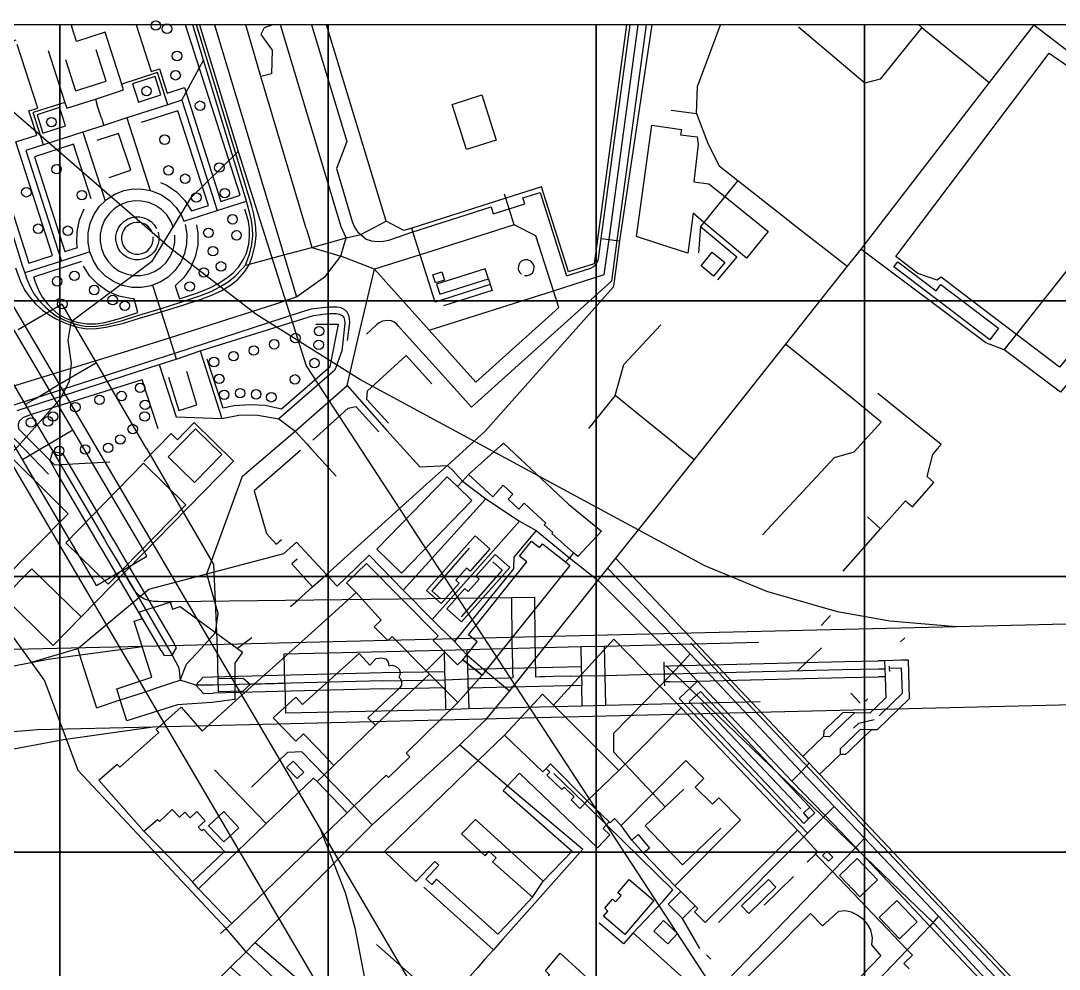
# Model space of a CAD drawing. Header units: metres. Extents: x -847 to 846, y -696 to 697.
# Drawn here: x -266.1 to 61.4, y 397.9 to 697.1 of the extents above; entities that cross this region are included whole.
import ezdxf

# ---------------------------------------------------------------- set-up
doc = ezdxf.new("R2010")
doc.units = ezdxf.units.M
for name, color, linetype in [('GREEN_ATLAS_BUILDING_OSM_HEIGHT', 8, 'Continuous'), ('GREEN_ATLAS_BUILDING_OSM_LEVELS', 9, 'Continuous'), ('GREEN_ATLAS_TERRAIN_COP90', 3, 'Continuous'), ('OSM_BARRIER', 1, 'Continuous'), ('OSM_BUILDING', 8, 'Continuous'), ('OSM_GREEN_EXISTING', 94, 'Continuous'), ('OSM_HYDROGRAPHY', 5, 'Continuous'), ('OSM_PATH', 32, 'Continuous'), ('OSM_RAILWAY', 6, 'Continuous'), ('OSM_ROAD_LOCAL', 9, 'Continuous'), ('OSM_TECHNICAL', 4, 'Continuous'), ('SITE_BORDER', 3, 'Continuous')]:
    doc.layers.add(name, color=color, linetype=linetype)

msp = doc.modelspace()

# ---------------------------------------------------------------- linework, layer by layer
at = {"layer": 'GREEN_ATLAS_BUILDING_OSM_HEIGHT', "elevation": 30.952}
msp.add_lwpolyline([(-11.865, 435.159), (-10.036, 433.3), (-11.396, 431.964), (-13.225, 433.823)], close=True, dxfattribs=at)
at = {"layer": 'GREEN_ATLAS_BUILDING_OSM_LEVELS'}
for points, elevation in [([(65.655, 681.754), (68.837, 675.609), (72.032, 672.459), (77.238, 667.338), (82.388, 667.561), (90.156, 651.475), (98.946, 633.285), (61.445, 587.823), (47.932, 598.108), (37.081, 606.357), (24.151, 616.198), (22.948, 615.274), (16.833, 617.411), (9.854, 622.777), (34.437, 655.371), (58.193, 686.886)], 36.701), ([(-57.736, 662.785), (-57.999, 661.06), (-52.799, 660.47), (-52.48, 658.11), (-53.814, 646.243), (-49.078, 645.653), (-44.085, 641.634), (-30.422, 630.647), (-37.219, 622.176), (-50.651, 633.486), (-54.04, 636.347), (-55.681, 623.779), (-64.514, 626.617), (-71.919, 629), (-67.058, 664.121)], 27.851), ([(-44.085, 620.862), (-47.575, 616.565), (-51.54, 619.794), (-48.044, 624.079)], 28.521), ([(-136.089, 616.966), (-133.251, 617.868), (-132.424, 615.274), (-135.262, 614.372)], 21.907), ([(-90.4, 528.111), (-91.722, 529.246), (-98.626, 535.38), (-98.344, 535.681), (-100.975, 538.096), (-100.474, 538.642), (-107.303, 544.898), (-108.963, 543.083), (-112.383, 546.222), (-110.93, 547.814), (-113.931, 550.564), (-117.232, 546.957), (-124.844, 553.937), (-113.806, 563.844), (-93.389, 544.564), (-82.933, 536.115)], 21.554), ([(-131.604, 553.258), (-128.409, 550.163), (-123.848, 545.744), (-146.019, 522.845), (-153.775, 530.371)], 20.928), ([(-126.673, 495.561), (-125.445, 497.108), (-122.156, 501.216), (-124.907, 503.42), (-106.52, 526.408), (-108.762, 528.211), (-104.978, 532.942), (-102.473, 530.938), (-101.52, 532.129), (-94.253, 526.43), (-92.931, 525.261), (-119.475, 492.066), (-120.578, 490.685)], 21.268), ([(-163.316, 519.817), (-157.108, 525.873), (-134.435, 503.097), (-135.989, 501.561), (-132.362, 497.921), (-138.244, 492.066), (-149.007, 502.875), (-150.323, 501.572), (-154.677, 505.958), (-152.415, 507.995), (-160.284, 516.745)], 22.615), ([(-234.772, 482.893), (-235.837, 486.377), (-224.742, 489.995), (-230.299, 507.695), (-227.924, 508.452), (-228.62, 510.645), (-218.953, 513.706), (-218.258, 511.524), (-215.833, 512.292), (-204.644, 504.121), (-197.753, 499.101), (-196.2, 497.965), (-198.586, 494.47), (-198.561, 483.015), (-205.86, 482.047), (-216.61, 481.345), (-232.66, 476.258)], 19.033), ([(-120.578, 490.685), (-128.277, 482.047), (-137.167, 490.975), (-138.244, 492.066), (-132.362, 497.921), (-128.409, 493.947), (-126.673, 495.561)], 22.75), ([(-170.426, 459.249), (-167.325, 462.232), (-154.182, 474.867), (-137.167, 490.975), (-128.277, 482.047), (-144.503, 466.106), (-143.344, 464.904), (-150.129, 458.38), (-150.855, 459.137), (-160.96, 449.419), (-163.191, 447.271), (-172.65, 457.111)], 24.544), ([(-98.983, 462.711), (-100.443, 461.263), (-101.458, 460.206), (-113.555, 471.761), (-101.577, 484.663), (-98.106, 481.212), (-77.451, 460.64), (-87.412, 451.055)], 25.379), ([(-75.484, 462.599), (-57.824, 480.344), (-21.144, 441.838), (-50.212, 412.65), (-53.626, 416.023), (-52.58, 417.07), (-53.438, 417.927), (-57.968, 422.446), (-59.791, 424.25), (-39.061, 445.066), (-45.983, 451.957), (-47.944, 449.987), (-53.376, 455.397), (-50.657, 458.124), (-56.351, 463.79), (-66.795, 453.304), (-76.75, 443.308), (-78.886, 445.434), (-80.252, 444.065), (-80.49, 444.432), (-87.412, 451.055), (-77.451, 460.64)], 29.51), ([(-113.555, 471.761), (-101.458, 460.206), (-100.443, 461.263), (-99.259, 460.128), (-100.18, 459.16), (-95.406, 454.595), (-94.717, 455.319), (-91.591, 452.324), (-92.549, 451.311), (-89.736, 448.618), (-88.245, 450.176), (-87.412, 451.055), (-80.49, 444.432), (-81.41, 443.463), (-82.463, 442.361), (-80.32, 440.313), (-84.23, 436.228), (-108.825, 459.738), (-112.584, 455.809), (-113.962, 454.339), (-92.205, 435.181), (-101.332, 425.652), (-122.727, 445.189), (-127.131, 440.58), (-119.607, 433.69), (-118.492, 435.17), (-116.199, 433.088), (-117.37, 431.808), (-104.703, 420.61), (-113.029, 411.682), (-115.654, 409.032), (-134.999, 426.354), (-136.503, 424.617), (-138.345, 426.287), (-134.254, 430.795), (-135.475, 431.864), (-141.489, 425.586), (-151.413, 435.081), (-139.911, 446.224), (-136.265, 449.753), (-121.862, 463.712)], 29.608), ([(-188.707, 443.842), (-173.74, 458.236), (-172.65, 457.111), (-163.191, 447.271), (-172.895, 437.942), (-175.044, 435.871), (-199.482, 412.361), (-210.032, 423.326)], 25.271), ([(-197.321, 442.551), (-202.082, 438.098), (-206.837, 443.174), (-202.082, 447.627)], 24.224), ([(-82.331, 414.665), (-80.941, 416.29), (-81.937, 417.136), (-79.487, 420.008), (-78.485, 419.151), (-76.781, 421.155), (-77.821, 422.046), (-74.225, 426.265), (-66.463, 419.63), (-75.609, 408.921)], 30.794), ([(-30.259, 402.119), (-17.021, 415.478), (-13.275, 411.582), (-8.138, 416.19), (-6.058, 416.413), (-4.154, 415.979), (-2.324, 415.077), (-0.626, 413.93), (0.846, 412.183), (1.873, 410.301), (2.462, 407.875), (2.186, 405.67), (5.131, 402.153), (-19.577, 376.638), (-17.573, 374.735), (-23.111, 369.38), (-27.834, 374.067), (-31.274, 370.249), (-36.856, 375.369), (-42.87, 380.913), (-39.08, 385.21), (-43.076, 389.184)], 32.186), ([(-63.412, 413.318), (-58.945, 409.244), (-62.009, 405.882), (-66.475, 409.967)], 31.48), ([(-109.289, 380.557), (-101.013, 388.705), (-102.034, 389.885), (-100.75, 391.077), (-102.197, 392.535), (-99.303, 396.186), (-100.656, 397.388), (-96.02, 403.021), (-74.87, 383.696), (-110.88, 339.747), (-129.411, 355.065), (-125.383, 359.729), (-127.507, 361.599), (-121.812, 367.633)], 31.453)]:
    msp.add_lwpolyline(points, close=True, dxfattribs=dict(at, elevation=elevation))
at = {"layer": 'GREEN_ATLAS_TERRAIN_COP90'}
for points in [[(-338.297, 608.778, 25), (-253.723, 608.778, 20), (-253.723, 695.747, 21), (-338.297, 695.747, 30)], [(-253.723, 608.778, 20), (-169.148, 608.778, 20), (-169.148, 695.747, 22), (-253.723, 695.747, 21)], [(-169.148, 608.778, 20), (-84.574, 608.778, 24), (-84.574, 695.747, 26), (-169.148, 695.747, 22)], [(-84.574, 608.778, 24), (0, 608.778, 35), (0, 695.747, 25), (-84.574, 695.747, 26)], [(0, 608.778, 35), (84.574, 608.778, 39), (84.574, 695.747, 27), (0, 695.747, 25)], [(-338.297, 521.81, 25), (-253.723, 521.81, 18), (-253.723, 608.778, 20), (-338.297, 608.778, 25)], [(-253.723, 521.81, 18), (-169.148, 521.81, 19), (-169.148, 608.778, 20), (-253.723, 608.778, 20)], [(-169.148, 521.81, 19), (-84.574, 521.81, 22), (-84.574, 608.778, 24), (-169.148, 608.778, 20)], [(-84.574, 521.81, 22), (0, 521.81, 30), (0, 608.778, 35), (-84.574, 608.778, 24)], [(0, 521.81, 30), (84.574, 521.81, 34), (84.574, 608.778, 39), (0, 608.778, 35)], [(-338.297, 434.842, 19), (-253.723, 434.842, 22), (-253.723, 521.81, 18), (-338.297, 521.81, 25)], [(-253.723, 434.842, 22), (-169.148, 434.842, 26), (-169.148, 521.81, 19), (-253.723, 521.81, 18)], [(-169.148, 434.842, 26), (-84.574, 434.842, 30), (-84.574, 521.81, 22), (-169.148, 521.81, 19)], [(-84.574, 434.842, 30), (0, 434.842, 31), (0, 521.81, 30), (-84.574, 521.81, 22)], [(0, 434.842, 31), (84.574, 434.842, 31), (84.574, 521.81, 34), (0, 521.81, 30)], [(-338.297, 347.873, 29), (-253.723, 347.873, 32), (-253.723, 434.842, 22), (-338.297, 434.842, 19)], [(-253.723, 347.873, 32), (-169.148, 347.873, 36), (-169.148, 434.842, 26), (-253.723, 434.842, 22)], [(-169.148, 347.873, 36), (-84.574, 347.873, 34), (-84.574, 434.842, 30), (-169.148, 434.842, 26)], [(-84.574, 347.873, 34), (0, 347.873, 35), (0, 434.842, 31), (-84.574, 434.842, 30)], [(0, 347.873, 35), (84.574, 347.873, 29), (84.574, 434.842, 31), (0, 434.842, 31)]]:
    msp.add_3dface(points, dxfattribs=at)
at = {"layer": 'OSM_BARRIER'}
for points in [[(-229.656, 695.747), (-224.949, 681.108), (-222.361, 681.932), (-219.905, 674.296), (-214.499, 676.032), (-202.953, 640.109), (-196.857, 642.057), (-214.107, 695.747)], [(-215.288, 607.248), (-209.161, 609.24), (-205.597, 610.61), (-202.715, 612.035), (-199.983, 613.671), (-197.628, 615.497), (-195.448, 618.001), (-194.001, 620.306), (-192.967, 623.033), (-192.171, 626.473), (-191.889, 629.278), (-191.958, 631.861), (-192.315, 634.298), (-192.723, 636.469), (-193.268, 638.584), (-210.65, 695.747)], [(-174.361, 695.747), (-163.291, 659.011), (-166.561, 650.451)], [(-93.99, 616.632), (-86.347, 619.059), (-85.395, 619.571), (-84.693, 620.183), (-84.18, 621.063), (-83.879, 622.031), (-83.008, 628.432), (-73.88, 695.747)], [(-68.897, 695.747), (-78.071, 627.764), (-79.8, 614.94)], [(-67.02, 695.747), (-77.244, 627.653), (-78.973, 614.829)], [(-54.741, 500.748), (73.285, 365.161), (75.183, 363.948), (76.63, 363.414), (78.241, 363.235), (80.02, 363.581), (81.667, 364.683), (83.39, 366.152), (83.415, 367.555), (150.523, 438.565), (154.514, 442.05), (158.949, 444.643), (212.62, 466.64), (213.71, 467.442), (214.311, 468.288), (214.869, 469.379), (214.95, 470.659), (214.649, 472.24), (213.653, 474.154), (181.922, 535.191), (121.185, 659.011), (102.732, 695.747)], [(-267.624, 690.927), (-284.382, 685.55), (-263.533, 620.651), (-256.072, 623.044), (-267.599, 658.922), (-261.065, 661.015), (-263.527, 668.674), (-260.758, 669.553), (-267.198, 689.613)], [(-251.968, 684.86), (-248.786, 674.975), (-239.151, 678.069), (-242.327, 687.954)], [(-229.002, 671.401), (-221.879, 673.706), (-223.739, 679.45), (-230.856, 677.156), (-229.948, 674.34)], [(-229.948, 674.34), (-229.002, 671.401)], [(-252.946, 666.915), (-253.842, 669.698), (-260.965, 667.405), (-259.104, 661.661), (-251.987, 663.954)], [(-222.048, 646.109), (-220.024, 645.241), (-216.93, 643.115), (-214.317, 640.421), (-212.219, 637.126), (-206.937, 638.829), (-216.535, 668.696), (-228.087, 664.989)], [(-251.987, 663.954), (-252.946, 666.915)], [(-238.167, 647.668), (-231.37, 649.939), (-235.254, 661.561), (-242.051, 659.29)], [(-243.912, 640.866), (-249.456, 658.121), (-261.766, 654.169), (-252.175, 624.302), (-248.159, 625.582), (-248.398, 626.873), (-248.341, 630.636), (-247.558, 634.31), (-246.067, 637.749)], [(-166.561, 650.451), (-161.53, 633.753)], [(-140.782, 631.026), (-117.759, 638.35), (-117.076, 636.202), (-112.064, 637.794), (-107.152, 639.352), (-107.754, 641.245), (-102.328, 642.959), (-93.99, 616.632)], [(-217.932, 631.749), (-218.79, 633.898), (-220.049, 635.846), (-221.666, 637.516), (-223.577, 638.829), (-225.707, 639.742), (-227.974, 640.232), (-230.292, 640.265), (-232.573, 639.842), (-234.728, 638.985), (-236.676, 637.727), (-238.336, 636.113), (-239.652, 634.209), (-240.573, 632.072), (-241.055, 629.812), (-241.093, 627.486), (-240.673, 625.204), (-239.815, 623.055), (-238.556, 621.107), (-236.939, 619.448), (-235.029, 618.124), (-232.899, 617.211), (-230.631, 616.721), (-228.313, 616.688), (-226.032, 617.111), (-223.877, 617.968), (-221.929, 619.226), (-220.269, 620.84), (-218.953, 622.755), (-218.032, 624.881), (-217.55, 627.152), (-217.512, 629.467)], [(-210.696, 632.751), (-210.208, 630.079), (-210.264, 626.328), (-211.047, 622.654), (-212.538, 619.204), (-214.668, 616.109), (-217.362, 613.493), (-216.002, 609.363), (-210.026, 611.422), (-206.499, 612.792), (-203.805, 614.239), (-201.412, 615.775), (-199.219, 617.456), (-197.396, 619.348), (-195.949, 621.63), (-194.853, 623.801), (-194.164, 626.584), (-193.925, 629.133), (-193.976, 631.56), (-194.314, 633.775), (-194.884, 636.024), (-195.46, 637.649)], [(-222.768, 630.358), (-222.524, 629.044), (-222.543, 627.708), (-222.825, 626.406), (-223.351, 625.181), (-224.109, 624.09), (-225.068, 623.155), (-226.183, 622.432), (-227.423, 621.942), (-228.732, 621.697), (-230.067, 621.719), (-231.37, 621.998), (-232.598, 622.532), (-233.694, 623.289), (-234.621, 624.235), (-235.348, 625.36), (-235.837, 626.595), (-236.081, 627.909), (-236.062, 629.245), (-235.78, 630.547), (-235.254, 631.772), (-234.496, 632.862), (-233.544, 633.798), (-232.422, 634.521), (-231.182, 635.011), (-229.873, 635.256), (-228.538, 635.234), (-227.235, 634.955), (-226.007, 634.432), (-224.911, 633.675), (-223.984, 632.718), (-223.257, 631.593)], [(-224.472, 629.868), (-224.836, 630.781), (-225.368, 631.605), (-226.057, 632.317), (-226.872, 632.874), (-227.774, 633.263), (-228.739, 633.475), (-229.722, 633.486), (-230.693, 633.308), (-231.608, 632.94), (-232.435, 632.406), (-233.143, 631.727), (-233.7, 630.914), (-234.089, 630.002), (-234.296, 629.044), (-234.314, 628.053), (-234.133, 627.085), (-233.769, 626.172), (-233.237, 625.348), (-232.548, 624.636), (-231.74, 624.079), (-230.831, 623.69), (-229.866, 623.478), (-228.883, 623.467), (-227.912, 623.645), (-226.997, 624.013), (-226.17, 624.547), (-225.462, 625.237), (-224.905, 626.039), (-224.516, 626.951), (-224.31, 627.909), (-224.291, 628.899)], [(-161.53, 633.753), (-160.81, 631.938), (-159.82, 630.413), (-158.855, 629.712), (-157.176, 628.198), (-155.441, 627.653), (-153.656, 627.452), (-151.839, 627.53), (-150.06, 627.92)], [(-150.06, 627.92), (-142.392, 630.514), (-140.782, 631.026)], [(-83.008, 628.432), (-80.571, 628.109), (-78.071, 627.764), (-77.244, 627.653)], [(-267.718, 619.114), (-266.158, 614.873), (-264.767, 612.035), (-263.364, 610.053), (-261.409, 607.782), (-259.223, 605.778), (-257.156, 604.298)], [(-246.9, 621.129), (-262.117, 616.242), (-261.284, 613.905), (-260.332, 611.723), (-259.229, 609.786), (-257.607, 607.838), (-256.178, 606.224), (-254.424, 604.654), (-252.219, 603.407), (-250.139, 602.572), (-247.915, 601.882), (-245.221, 601.47), (-242.396, 601.493), (-239.558, 601.96), (-234.565, 603.329), (-229.133, 605.088), (-230.349, 609.419), (-231.458, 609.441), (-235.129, 610.22), (-238.581, 611.712), (-241.675, 613.849), (-244.288, 616.543), (-246.33, 619.693)], [(-107.265, 616.721), (-106.282, 616.688), (-105.367, 617.033), (-104.646, 617.712), (-104.246, 618.614), (-104.214, 619.593), (-104.565, 620.517), (-105.235, 621.23), (-106.131, 621.63), (-107.115, 621.664), (-108.036, 621.319), (-108.756, 620.64), (-109.157, 619.738), (-109.188, 618.758), (-108.838, 617.834), (-108.167, 617.122)], [(-118.629, 615.675), (-119.632, 618.825), (-134.968, 613.949), (-133.972, 610.799)], [(-133.972, 610.799), (-118.629, 615.675)], [(-118.629, 615.675), (-118.053, 613.86), (-117.47, 612.046), (-132.819, 607.159)], [(-78.973, 614.829), (-79.218, 613.036), (-119.676, 567.629)], [(-79.8, 614.94), (-90.407, 605.411)], [(-165.095, 606.513), (-166.423, 606.78), (-168.622, 606.78), (-170.953, 606.569), (-174.467, 606.068), (-177.925, 605.044), (-217.613, 592.12), (-270.305, 575.199)], [(-228.62, 603.251), (-221.847, 605.289), (-215.288, 607.248)], [(-162.345, 601.96), (-162.401, 603.151), (-162.646, 604.142), (-163.159, 605.122), (-163.917, 605.912), (-165.095, 606.513)], [(-257.156, 604.298), (-255.176, 603.14), (-252.77, 602.06), (-250.603, 601.148), (-248.166, 600.424), (-245.271, 599.901), (-242.252, 599.99), (-239.264, 600.48), (-234.032, 601.582), (-228.62, 603.251)], [(-90.407, 605.411), (-123.961, 575.21)], [(-207.451, 590.427), (-202.32, 575.01), (-198.799, 575.733), (-193.781, 576.089), (-188.989, 575.833), (-183.908, 574.709), (-168.566, 588.023), (-165.859, 601.237), (-173.007, 601.281)], [(-163.097, 596.238), (-162.345, 601.96)], [(-146.959, 600.78), (-147.585, 601.493), (-148.343, 602.049), (-149.214, 602.394), (-150.179, 602.494), (-151.118, 602.483), (-152.058, 602.294), (-153.06, 601.793), (-153.938, 601.136), (-157.082, 598.264)], [(-143.469, 596.906), (-146.959, 600.78)], [(-133.201, 585.485), (-143.469, 596.906)], [(-150.166, 570.167), (-156.913, 577.626), (-156.775, 580.364), (-144.497, 591.463), (-136.453, 582.568)], [(-219.492, 584.639), (-216.247, 574.119), (-210.521, 575.889), (-213.766, 586.409)], [(-222.756, 568.342), (-227.837, 583.871), (-263.113, 572.75), (-265.444, 571.848), (-266.553, 570.835), (-266.954, 569.722), (-266.822, 568.397), (-255.489, 556.998), (-237.973, 557.922)], [(-132.268, 584.45), (-133.201, 585.485)], [(-123.961, 575.21), (-132.268, 584.45)], [(-6.766, 523.524), (5.037, 536.794), (12.974, 545.699), (15.098, 543.807), (21.877, 551.421), (19.747, 553.314), (21.513, 560.293), (24.201, 563.399), (4.154, 579.507)], [(-270.305, 575.199), (-271.339, 574.62), (-272.072, 574.019), (-272.705, 573.217), (-273.093, 572.483), (-273.25, 571.692), (-273.187, 570.824), (-272.736, 569.989), (-257.3, 554.048)], [(-173.991, 564.824), (-162.833, 574.921), (-160.428, 575.433), (-153.205, 567.451)], [(-247.076, 509.031), (-198.956, 558.212), (-211.367, 570.345), (-216.679, 564.913), (-218.69, 566.883), (-227.329, 558.056)], [(-119.676, 567.629), (-131.478, 556.787), (-138.175, 550.909)], [(-297.212, 544.553), (-272.511, 520.029), (-251.135, 541.547), (-275.843, 566.071)], [(-177.856, 561.551), (-192.478, 548.783), (-188.632, 535.347)], [(-124.844, 553.937), (-126.761, 551.911), (-128.409, 550.163)], [(-138.175, 550.909), (-165.333, 526.33)], [(0.959, 540.645), (5.037, 536.794)], [(-188.632, 535.347), (-185.581, 531.985)], [(-185.581, 531.985), (-183.908, 533.488)], [(-124.637, 530.682), (-136.496, 517.291), (-133.659, 514.775)], [(-91.722, 529.246), (-93.069, 527.699), (-94.253, 526.43)], [(-178.909, 527.276), (-180.588, 525.751)], [(-180.588, 525.751), (-174.054, 518.537)], [(-170.771, 521.465), (-169.706, 522.434), (-165.333, 526.33)], [(-117.239, 526.396), (-114.257, 523.747), (-127.237, 509.109)], [(-174.054, 518.537), (-170.771, 521.465)], [(-181.008, 512.315), (-178.583, 514.485), (-174.054, 518.537)], [(-13.682, 506.359), (-10.694, 509.443)], [(-193.255, 502.463), (-197.753, 499.101)], [(-98.106, 481.212), (-79.08, 502.04), (-64.552, 487.201), (-57.824, 480.344)], [(11.402, 501.171), (12.743, 502.474)], [(-13.601, 499.279), (-21.031, 492.177)], [(53.827, 244.424), (94.629, 269.104), (98.068, 268.837), (107.002, 274.659), (115.065, 280.503), (119.857, 284.332), (122.106, 286.124), (123.259, 287.516), (123.547, 289.241), (123.34, 290.833), (122.67, 292.258), (122.445, 292.837), (120.947, 294.908), (101.752, 313.554), (91.415, 325.153), (87.719, 331.12), (83.302, 340.627), (79.65, 349.454), (73.486, 356.701), (65.059, 365.896), (22.115, 412.227), (-62.579, 493.579)], [(4.598, 477.828), (5.381, 478.585), (12.035, 484.986), (11.715, 492.878), (7.912, 492.756)], [(7.95, 491.876), (7.912, 492.756), (7.881, 493.513)], [(-1.328, 481.858), (-4.348, 485.008)], [(0.282, 482.47), (1.002, 483.16)], [(-3.508, 473.909), (-1.829, 475.512), (3.013, 476.648)], [(-205.033, 460.807), (-188.707, 443.842)], [(-73.335, 438.61), (-76.75, 443.308)], [(-15.486, 434.257), (-14.772, 434.914), (-19.145, 439.667), (-21.144, 441.838)], [(-59.791, 424.25), (-69.658, 434.558)], [(-15.486, 434.257), (-18.111, 431.652)], [(14.096, 398.09), (12.423, 399.726), (15.142, 402.331), (13.475, 404.067), (-10.093, 428.702), (-15.486, 434.257)], [(-22.434, 427.222), (-31.643, 418.094)], [(-104.703, 420.61), (-101.332, 425.652)], [(-51.922, 404.513), (-57.366, 413.919)], [(-203.103, 409.199), (-201.293, 410.78), (-199.482, 412.361)], [(-49.842, 402.431), (-48.489, 401.106)]]:
    msp.add_lwpolyline(points, dxfattribs=at)
at = {"layer": 'OSM_BUILDING'}
for points, elevation in [([(-120.64, 673.672), (-116.123, 659.412), (-125.521, 656.44), (-130.038, 670.7)], 23.672), ([(-202.671, 560.249), (-211.298, 551.432), (-219.63, 559.581), (-211.003, 568.397)], 19.012), ([(-247.076, 509.031), (-255.89, 500.025), (-271.452, 515.242), (-262.631, 524.248)], 19.117), ([(-172.375, 467.497), (-176.885, 472.195), (-179.372, 469.813), (-186.483, 477.227), (-179.391, 483.739), (-177.242, 481.457), (-159.357, 497.476), (-156.024, 493.802), (-153.988, 495.917), (-152.334, 496.162), (-150.974, 495.795), (-150.216, 494.793), (-150.035, 493.568), (-149.07, 493.791), (-147.967, 493.502), (-147.253, 493.101), (-146.783, 492.544), (-146.464, 491.62), (-146.564, 490.696), (-146.902, 490.04), (-146.338, 489.483), (-145.969, 488.537), (-146.025, 487.546), (-146.627, 486.6), (-156.638, 477.171), (-154.182, 474.867), (-167.325, 462.232)], 22.025), ([(-176.835, 460.083), (-178.953, 458.057), (-182.329, 461.564), (-180.212, 463.601)], 23.761), ([(-208.46, 442.061), (-201.863, 435.014), (-211.98, 425.53), (-218.577, 432.576), (-227.248, 441.426), (-223, 445.189), (-222.361, 444.521), (-218.295, 448.317), (-216.034, 445.912), (-214.355, 447.482), (-212.688, 445.701), (-210.596, 447.671), (-207.89, 444.777), (-210.12, 442.684), (-209.03, 441.526)], 22.914), ([(-73.335, 438.61), (-71.362, 440.369), (-67.791, 436.161), (-69.658, 434.558)], 29.717), ([(-30.252, 426.187), (-27.916, 423.76), (-36.486, 415.5), (-38.823, 417.927)], 31.18), ([(-53.438, 417.927), (-57.366, 413.919), (-61.933, 418.394), (-57.968, 422.446)], 31.284)]:
    msp.add_lwpolyline(points, close=True, dxfattribs=dict(at, elevation=elevation))
at = {"layer": 'OSM_GREEN_EXISTING'}
for points in [[(22.553, 611.868), (24.101, 613.905), (42.237, 600.101), (39.48, 596.483), (9.297, 619.437), (10.506, 621.029)], [(-213.985, 544.452), (-238.518, 519.383), (-251.874, 532.441), (-227.348, 557.521)], [(-122.783, 534.623), (-118.166, 530.538), (-124.412, 523.491), (-125.514, 524.46), (-128.891, 520.652), (-127.788, 519.673), (-133.483, 513.25), (-138.1, 517.346)], [(-125.997, 518.003), (-124.969, 517.09), (-121.555, 520.942), (-122.576, 521.855), (-116.506, 528.701), (-111.889, 524.615), (-127.074, 507.472), (-131.691, 511.569)], [(-160.284, 516.745), (-152.415, 507.995), (-154.677, 505.958), (-150.323, 501.572), (-149.007, 502.875), (-138.244, 492.066), (-137.167, 490.975), (-128.277, 482.047), (-144.503, 466.106), (-143.344, 464.904), (-150.129, 458.38), (-150.855, 459.137), (-160.96, 449.419), (-163.191, 447.271), (-172.895, 437.942), (-175.044, 435.871), (-199.482, 412.361), (-210.032, 423.326), (-211.98, 425.53), (-218.577, 432.576), (-227.248, 441.426), (-241.487, 457.534), (-235.693, 462.655), (-234.853, 461.709), (-222.512, 472.618), (-223.364, 473.575), (-215.457, 480.566), (-208.892, 473.063), (-198.279, 482.67), (-185.687, 493.913), (-174.448, 504.021), (-167.964, 509.843)], [(-51.759, 485.564), (-17.284, 449.041), (-19.289, 447.159), (-17.623, 445.389), (-19.17, 443.931), (-55.305, 482.214)], [(-7.937, 427.467), (-2.349, 432.821), (4.078, 426.098), (-1.51, 420.754)], [(4.586, 414.253), (10.168, 419.608), (16.602, 412.884), (11.013, 407.541)]]:
    msp.add_lwpolyline(points, close=True, dxfattribs=at)
msp.add_lwpolyline([(-20.116, 448.517), (-51.609, 481.88)], dxfattribs=at)
for centre in [(-223.514, 695.58), (-219.981, 694.578), (-216.804, 685.962), (-217.262, 679.895), (-226.414, 674.908), (-209.55, 670.277), (-256.429, 665.112), (-220.707, 659.579), (-254.8, 650.251), (-203.473, 650.785), (-219.523, 649.883), (-214.267, 647.256), (-264.323, 642.993), (-246.819, 642.091), (-210.728, 641.356), (-201.75, 642.725), (-199.307, 634.465), (-260.601, 631.482), (-251.261, 630.848), (-206.919, 630.213), (-198.035, 629.389), (-205.471, 624.402), (-208.372, 617.701), (-202.934, 619.604), (-254.618, 614.884), (-249.174, 616.61), (-242.922, 612.168), (-212.814, 613.259), (-252.983, 607.726), (-237.115, 608.996), (-233.306, 607.181), (-171.999, 599.199), (-186.17, 595.036), (-179.485, 596.995), (-172.13, 594.869), (-192.604, 593.077), (-205.146, 589.459), (-198.987, 591.273), (-173.471, 589.114), (-203.485, 584.127), (-179.623, 583.96), (-234.296, 578.717), (-228.444, 581.288), (-201.926, 579.106), (-196.907, 579.618), (-191.864, 579.262), (-187.078, 578.327), (-248.874, 575.21), (-241.274, 577.514), (-226.897, 575.923), (-255.934, 572.249), (-227.022, 572.26), (-262.869, 570.39), (-257.506, 570.746), (-230.781, 568.297), (-245.766, 561.863), (-238.518, 562.375), (-234.703, 565.013), (-253.973, 561.384)]:
    msp.add_circle(centre, 1.5, dxfattribs=at)
at = {"layer": 'OSM_HYDROGRAPHY'}
for points in [[(-209.674, 695.747), (-197.484, 655.883)], [(-197.484, 655.883), (-212.601, 641.1), (-224.892, 620.996), (-250.302, 601.982), (-251.248, 596.327), (-250.195, 588.98), (-250.809, 583.27), (-253.766, 577.615), (-267.085, 562.642), (-574.866, 259.987), (-611.866, 151.161), (-615.149, 24.112), (-633.06, -30.357), (-647.945, -80.395), (-724.519, -299.705), (-705.23, -374.078), (-629.451, -501.761)], [(-197.484, 655.883), (-176.09, 588.279), (152.653, 85.148), (173.365, 3.451), (151.012, -89.334), (158.367, -132.537), (163.529, -163.15), (171.41, -204.55), (173.252, -217.207), (170.796, -223.563), (169.455, -241.697), (168.71, -281.282), (175.501, -286.269), (181.095, -290.31)]]:
    msp.add_lwpolyline(points, dxfattribs=at)
at = {"layer": 'OSM_PATH'}
for points in [[(-287.258, 689.78), (-265.626, 619.883), (-264.836, 617.589), (-264.135, 615.552), (-263.026, 612.97), (-261.848, 610.888), (-260.319, 608.784), (-258.415, 606.814), (-256.661, 605.333), (-254.8, 603.897), (-252.495, 602.728), (-250.371, 601.86), (-248.04, 601.148), (-245.246, 600.68), (-242.327, 600.747), (-239.414, 601.225), (-234.302, 602.45), (-228.877, 604.175), (-222.167, 606.268), (-215.645, 608.305), (-209.594, 610.331), (-206.048, 611.701), (-203.26, 613.137), (-200.698, 614.717), (-198.424, 616.476), (-196.419, 618.68), (-195.241, 620.027), (-193.907, 623.423), (-193.167, 626.528), (-192.904, 629.211), (-192.967, 631.716), (-193.312, 634.042), (-193.8, 636.247), (-194.928, 640.198), (-208.472, 684.604), (-211.872, 695.747)], [(53.384, 695.747), (39.293, 677.657), (-1.203, 625.048), (-5.507, 619.66), (-24.921, 595.125), (-53.708, 558.735), (-65.103, 544.408), (-78.547, 527.588), (-81.091, 524.415), (-84.142, 520.597), (-111.982, 485.765), (-119.682, 476.47), (-127.657, 468.733), (-155.228, 443.463), (-158.542, 440.246), (-192.171, 406.327), (-195.034, 403.455), (-199.927, 398.524), (-216.842, 381.481), (-233.005, 365.295), (-242.396, 355.922), (-248.943, 349.354), (-271.151, 327.101), (-273.557, 324.741)], [(-250.223, 695.747), (-250.026, 695.135)], [(-248.548, 690.537), (-250.026, 695.135)], [(-150.855, 633.82), (-169.629, 695.747)], [(-75.033, 695.747), (-85.257, 620.428), (-93.395, 617.857), (-101.877, 644.673), (-113.116, 641.111), (-142.774, 631.716), (-145.324, 630.914), (-150.855, 633.82)], [(-53.012, 667.817), (-52.674, 676.388), (-48.47, 687.643), (-45.396, 695.747)], [(4.962, 678.693), (0.107, 677.435), (-20.786, 695.023)], [(18.086, 694.956), (13.143, 688.867)], [(17.116, 695.747), (18.086, 694.956), (19.847, 693.52)], [(-257.456, 687.676), (-252.194, 671.312), (-251.605, 669.475), (-242.571, 672.381), (-233.657, 675.253), (-234.245, 677.09), (-239.508, 693.454), (-248.548, 690.537)], [(19.847, 693.52), (33.222, 682.611)], [(13.143, 688.867), (4.962, 678.693)], [(-215.345, 671.991), (-208.472, 684.604)], [(33.222, 682.611), (39.293, 677.657)], [(-222.969, 680.719), (-234.245, 677.09)], [(-219.711, 670.589), (-222.969, 680.719)], [(-215.345, 671.991), (-219.711, 670.589), (-232.673, 666.414), (-239.896, 664.088), (-246.487, 661.972), (-258.935, 657.965), (-264.442, 656.195), (-253.215, 621.307)], [(-242.571, 672.381), (-241.951, 670.466)], [(-215.345, 671.991), (-204.162, 637.237)], [(-252.194, 671.312), (-262.193, 668.095)], [(-240.617, 666.325), (-241.951, 670.466)], [(-258.935, 657.965), (-262.193, 668.095)], [(-240.617, 666.325), (-239.896, 664.088)], [(-232.673, 666.414), (-225.306, 643.527)], [(-246.487, 661.972), (-239.495, 640.254)], [(-249.657, 568.041), (-268.858, 600.78), (-275.016, 611.278), (-292.934, 641.824), (-295.834, 646.766)], [(-214.286, 632.796), (-213.735, 629.779), (-213.778, 626.718), (-214.417, 623.723), (-215.633, 620.918), (-217.368, 618.391), (-219.567, 616.254), (-222.136, 614.595), (-224.535, 613.638), (-224.986, 613.459), (-227.999, 612.914), (-231.063, 612.959), (-234.057, 613.593), (-236.87, 614.806), (-239.389, 616.543), (-241.525, 618.747), (-243.192, 621.319), (-244.319, 624.157), (-244.877, 627.174), (-244.833, 630.235), (-244.188, 633.23), (-242.979, 636.046), (-241.237, 638.562), (-239.495, 640.254), (-239.038, 640.699), (-236.469, 642.358), (-233.619, 643.493), (-230.606, 644.05), (-227.548, 644.006), (-225.306, 643.527), (-224.548, 643.36), (-221.735, 642.146), (-219.216, 640.41), (-217.08, 638.217), (-215.414, 635.645), (-214.712, 633.864)], [(-110.46, 632.718), (-112.064, 637.794), (-113.116, 641.111), (-113.511, 642.358)], [(-214.712, 633.864), (-204.162, 637.237), (-194.928, 640.198)], [(-265.544, 558.724), (-290.904, 601.96), (-308.821, 632.506), (-311.722, 637.449)], [(-195.241, 620.027), (-194.001, 620.306), (-183.094, 623.244), (-174.342, 625.549), (-163.479, 628.566), (-158.855, 629.712), (-150.855, 633.82)], [(-51.672, 632.217), (-40.289, 622.632), (-46.365, 615.408)], [(-133.395, 608.984), (-135.35, 608.361), (-140.099, 623.289), (-142.392, 630.514), (-142.774, 631.716)], [(-244.319, 624.157), (-253.215, 621.307), (-264.836, 617.589)], [(44.085, 593.266), (38.315, 595.492), (-1.203, 625.048)], [(-207.395, 522.645), (-196.181, 553.469), (-179.51, 567.663), (-163.191, 582.056), (-158.699, 601.081), (-154.533, 618.703)], [(-287.678, 615.252), (-285.447, 611.456), (-282.703, 606.769), (-275.518, 594.524), (-271.64, 587.912), (-268.081, 581.845), (-264.68, 576.045), (-257.344, 563.533), (-256.028, 561.295), (-252.952, 556.052)], [(-224.535, 613.638), (-222.167, 606.268)], [(-118.053, 613.86), (-133.395, 608.984)], [(-253.66, 609.63), (-255.489, 608.55)], [(-226.421, 562.219), (-242.246, 589.203), (-253.084, 607.682), (-266.929, 599.567)], [(-222.167, 606.268), (-221.847, 605.289), (-219.204, 597.062), (-217.613, 592.12), (-217.042, 590.35)], [(-267.261, 574.186), (-222.399, 588.635), (-217.042, 590.35), (-209.544, 592.932), (-173.791, 604.086), (-170.727, 604.576), (-168.622, 604.699), (-166.668, 604.71), (-165.521, 604.554), (-164.713, 604.12), (-164.199, 603.441), (-163.955, 602.639), (-163.892, 601.626), (-164.819, 592.932), (-167.031, 586.865), (-184.754, 571.481)], [(-209.544, 592.932), (-202.671, 571.603)], [(-242.246, 589.203), (-256.31, 580.954)], [(-222.399, 588.635), (-217.105, 572.171)], [(-261.591, 577.859), (-256.31, 580.954)], [(-163.191, 582.056), (-150.617, 567.818)], [(-261.591, 577.859), (-264.68, 576.045)], [(-217.105, 572.171), (-202.671, 571.603), (-196.757, 572.739), (-191.357, 572.65), (-184.754, 571.481), (-179.51, 567.663), (-175.839, 563.611)], [(-265.544, 558.724), (-257.344, 563.533), (-249.657, 568.041)], [(-227.636, 530.504), (-249.657, 568.041)], [(-150.617, 567.818), (-140.193, 556.375), (-131.478, 556.787), (-129.793, 555.239)], [(-175.839, 563.611), (-174.58, 562.219)], [(-254.9, 554.905), (-256.855, 558.234), (-256.028, 561.295)], [(-256.028, 561.295), (-252.896, 560.56), (-250.935, 557.232)], [(-226.421, 562.219), (-219.266, 549.863)], [(-174.58, 562.219), (-172.187, 559.57)], [(-243.511, 521.164), (-265.544, 558.724)], [(-250.935, 557.232), (-241.82, 541.681)], [(-172.187, 559.57), (-171.009, 558.267)], [(-171.009, 558.267), (-166.605, 553.391)], [(-245.785, 539.354), (-254.9, 554.905)], [(-252.952, 556.052), (-243.824, 540.512)], [(-129.793, 555.239), (-126.761, 551.911), (-119.394, 546.256)], [(-205.309, 525.818), (-219.266, 549.863)], [(-243.824, 540.512), (-239.696, 533.465)], [(-241.82, 541.681), (-237.691, 534.645)], [(-241.657, 532.319), (-245.785, 539.354)], [(-108.856, 539.243), (-136.371, 508.196)], [(-237.691, 534.645), (-236.263, 532.207)], [(-103.581, 536.315), (-110.554, 527.888), (-110.711, 524.215), (-129.254, 501.272)], [(-240.222, 529.881), (-241.657, 532.319)], [(-239.696, 533.465), (-238.267, 531.027)], [(-238.267, 531.027), (-235.417, 526.263)], [(-236.263, 532.207), (-233.45, 527.421)], [(-183.169, 529.012), (-181.264, 530.693)], [(-181.264, 530.693), (-179.091, 532.664), (-169.706, 522.434)], [(-248.103, 499.079), (-225.732, 517.758), (-207.395, 522.645), (-183.169, 529.012)], [(-237.415, 525.094), (-240.222, 529.881)], [(-233.97, 523.68), (-226.283, 528.189), (-227.636, 530.504)], [(-233.45, 527.421), (-229.916, 521.398)], [(-160.415, 524.46), (-156.23, 528.489), (-145.537, 517.513), (-136.371, 508.196), (-129.254, 501.272), (-125.445, 497.108)], [(79.399, 364.939), (77.426, 364.638), (75.534, 364.85), (74.087, 365.74), (61.232, 379.644), (-14.158, 459.438), (-17.429, 462.878), (-19.496, 465.071), (-78.547, 527.588)], [(-233.882, 519.061), (-237.415, 525.094)], [(-235.417, 526.263), (-231.921, 520.218)], [(-205.309, 525.818), (-204.131, 499.346)], [(-166.329, 518.771), (-160.415, 524.46)], [(-81.091, 524.415), (-66.5, 509.42)], [(-233.97, 523.68), (-242.17, 518.871), (-243.511, 521.164)], [(-231.921, 520.218), (-233.97, 523.68)], [(-229.916, 521.398), (-228.971, 519.784)], [(-204.644, 504.121), (-203.799, 510.177), (-207.395, 522.645)], [(-169.706, 522.434), (-168.002, 520.563)], [(-232.936, 517.458), (-233.882, 519.061)], [(-221.766, 498.411), (-232.936, 517.458)], [(-231.921, 520.218), (-230.975, 518.604)], [(-230.988, 518.604), (-231.921, 520.218)], [(-221.227, 513.817), (-222.706, 513.862), (-224.259, 513.962), (-225.719, 514.196), (-227.116, 514.663), (-228.369, 515.42), (-229.49, 516.511), (-230.311, 517.513), (-230.988, 518.604)], [(-230.975, 518.604), (-219.805, 499.557)], [(-228.971, 519.784), (-217.8, 500.737)], [(-168.002, 520.563), (-166.329, 518.771)], [(120.546, 290.544), (99.578, 311.984), (89.317, 323.049), (85.451, 329.606), (81.248, 340.192), (78.898, 348.174), (76.161, 351.814), (68.123, 360.786), (36.404, 394.817), (20.63, 411.559), (-2.738, 436.361), (-12.423, 446.402), (-22.885, 457.245), (-52.662, 488.804), (-57.811, 494.259), (-84.142, 520.597)], [(-111.193, 515.075), (-218.258, 513.851)], [(-103.876, 501.272), (-103.97, 515.142), (-111.193, 515.075)], [(-111.099, 501.094), (-111.193, 515.075)], [(-218.258, 513.851), (-221.227, 513.817)], [(-258.684, 489.182), (-262.7, 494.748), (-270.349, 505.346)], [(-215.84, 489.127), (-213.86, 494.092), (-210.809, 497.364), (-209.174, 499.056), (-204.644, 504.121)], [(-183.056, 497.453), (-132.587, 498.567), (-125.276, 498.812), (-89.454, 499.724), (-82.131, 499.847), (-33.347, 501.105)], [(-110.999, 497.008), (-111.099, 501.094)], [(-103.769, 497.186), (-103.876, 501.272)], [(-262.7, 494.748), (-248.103, 499.079)], [(-248.103, 499.079), (-247.126, 495.695)], [(-221.766, 498.411), (-220.864, 496.919), (-218.377, 497.008), (-216.98, 499.29), (-217.8, 500.737)], [(-219.805, 499.557), (-218.377, 497.008), (-216.253, 492.956), (-215.84, 489.127)], [(-204.131, 499.346), (-204.024, 493.145)], [(-132.587, 498.567), (-132.424, 491.776), (-132.362, 489.249), (-132.299, 486.744), (-132.136, 479.898)], [(-125.12, 492.433), (-125.276, 498.812)], [(-89.454, 499.724), (-89.31, 493.346)], [(-82.131, 499.847), (-81.905, 490.607), (-81.674, 481.167)], [(-247.126, 495.695), (-242.246, 480.344), (-234.772, 482.893), (-229.415, 484.607), (-219.085, 488.091), (-215.84, 489.127)], [(-182.831, 488.103), (-183.056, 497.453)], [(-125.445, 497.108), (-119.475, 492.066)], [(-110.943, 495.016), (-110.999, 497.008)], [(-110.88, 491.976), (-110.943, 495.016)], [(-103.719, 495.182), (-103.769, 497.186)], [(-103.65, 492.143), (-103.719, 495.182)], [(-63.011, 487.279), (-63.042, 488.537), (-63.099, 491.053), (-63.168, 493.557), (-63.199, 494.815)], [(-61.482, 493.602), (-6.227, 494.938)], [(-7.568, 465.727), (-5.889, 465.705), (-4.949, 466.607), (-0.739, 470.659), (2.274, 473.542), (4.122, 473.509), (14.165, 483.349), (13.845, 495.439)], [(-6.227, 494.938), (4.304, 495.16)], [(6.277, 495.216), (4.304, 495.16)], [(13.845, 495.439), (11.627, 495.372), (6.277, 495.216)], [(6.277, 495.216), (6.371, 492.711), (6.465, 490.195), (6.703, 483.572)], [(-152.152, 491.386), (-205.484, 490.051)], [(-204.024, 493.145), (-203.937, 489.583)], [(-132.424, 491.776), (-152.152, 491.386)], [(-89.31, 493.346), (-125.12, 492.433)], [(-124.976, 486.555), (-125.044, 489.505), (-125.12, 492.433)], [(-119.475, 492.066), (-111.982, 485.765)], [(-112.17, 489.873), (-110.824, 489.906), (-110.88, 491.976)], [(-102.191, 490.106), (-103.607, 490.062), (-103.65, 492.143)], [(-89.31, 493.346), (-89.229, 490.429), (-89.166, 487.468)], [(-63.168, 493.557), (-61.482, 493.602)], [(-61.413, 491.086), (-7.029, 492.411)], [(-7.029, 492.411), (4.367, 492.656)], [(4.367, 492.656), (6.371, 492.711)], [(-258.684, 489.182), (-248.053, 460.685)], [(-205.421, 487.546), (-210.859, 487.479), (-215.84, 489.127)], [(-205.484, 490.051), (-208.679, 489.973), (-210.859, 487.479), (-208.51, 484.93), (-205.365, 485.03)], [(-152.089, 488.882), (-205.421, 487.546)], [(-203.937, 489.583), (-195.911, 489.772), (-193.763, 487.824), (-190.204, 487.913), (-186.044, 488.014), (-182.831, 488.103)], [(-203.937, 489.583), (-203.836, 485.509), (-195.817, 485.698), (-193.763, 487.824)], [(-182.831, 488.103), (-182.599, 478.763)], [(-152.089, 488.882), (-132.362, 489.249), (-125.044, 489.505), (-121.561, 489.639)], [(-121.561, 489.639), (-116.286, 489.772)], [(-116.286, 489.772), (-112.17, 489.873)], [(-100.863, 490.151), (-102.191, 490.106)], [(-98.144, 490.218), (-100.863, 490.151)], [(-92.8, 490.351), (-98.144, 490.218)], [(-92.8, 490.351), (-89.229, 490.429), (-81.905, 490.607), (-63.099, 491.053), (-61.413, 491.086)], [(-61.357, 488.57), (-63.042, 488.537)], [(-61.357, 488.57), (-6.165, 489.917)], [(-18.011, 440.792), (-58.469, 483.271), (-52.662, 488.804)], [(-6.165, 489.917), (4.435, 490.14)], [(6.465, 490.195), (4.435, 490.14)], [(-152.021, 486.366), (-205.365, 485.03)], [(-152.021, 486.366), (-132.299, 486.744)], [(-89.166, 487.468), (-124.976, 486.555)], [(-124.976, 486.555), (-124.813, 480.121)], [(-88.997, 481.034), (-89.166, 487.468)], [(-182.599, 478.763), (-132.136, 479.898), (-124.813, 480.121), (-88.997, 481.034), (-81.674, 481.167), (-32.896, 482.414)], [(6.703, 483.572), (3.527, 480.511), (1.673, 478.729), (-3.176, 478.807), (-6.847, 478.874), (-7.768, 477.995), (-11.978, 473.943), (-12.862, 473.097), (-12.937, 471.338)], [(-3.176, 478.807), (-4.78, 477.305), (-5.989, 476.136), (-10.205, 472.095), (-11.076, 471.249), (-12.937, 471.338)], [(-7.568, 465.727), (-7.612, 467.497), (-6.672, 468.41), (-2.456, 472.451), (-1.247, 473.62), (2.274, 473.542)], [(-17.429, 462.878), (-19.997, 460.228), (-22.885, 457.245)], [(-201.293, 410.78), (-248.053, 460.685)], [(-88.245, 450.176), (-97.937, 459.694)], [(-81.41, 443.463), (-88.245, 450.176)], [(-60.499, 422.925), (-81.41, 443.463)], [(-63.512, 419.396), (-60.499, 422.925)], [(-72.928, 409.444), (-63.512, 419.396)], [(-195.034, 403.455), (-201.293, 410.78)], [(-49.41, 388.093), (-55.631, 393.737), (-72.928, 409.444), (-76.029, 405.904), (-83.703, 412.428)], [(-192.171, 406.327), (-109.17, 335.183), (-107.973, 334.148), (-106.776, 333.112), (-85.84, 314.722), (-41.88, 275.505), (15.205, 224.732)], [(-195.034, 403.455), (-166.148, 376.171)], [(-199.927, 398.524), (-154.758, 358.671), (-152.716, 356.868), (-151.012, 355.365), (-148.544, 353.183), (-143.795, 348.987), (-120.34, 328.292), (-99.303, 309.735), (-50.024, 266.254), (-49.04, 265.386), (5.363, 217.752)]]:
    msp.add_lwpolyline(points, dxfattribs=at)
at = {"layer": 'OSM_RAILWAY'}
for points in [[(-350.49, 695.747), (-281.25, 577.993), (-142.861, 342.63), (-31.054, 152.474)], [(-9.391, 165.721), (-171.924, 442.695), (-259.06, 591.173), (-320.726, 695.747)], [(28.981, 505.958), (7.988, 507.661), (-8.526, 510.6), (-30.779, 517.112), (-50.312, 525.116), (-159.206, 583.893), (-191.952, 604.565), (-219.11, 625.437), (-300.231, 695.747)], [(845.742, 525.805), (28.981, 505.958)], [(28.981, 505.958), (-107.434, 502.63), (-227.743, 499.713)], [(-227.743, 499.713), (-277.253, 498.511), (-313.376, 495.661), (-348.884, 488.481), (-383.271, 477.071), (-416.036, 461.597), (-446.696, 442.283), (-474.799, 419.43), (-499.946, 393.347), (-521.766, 364.415), (-539.94, 333.079), (-603.979, 210.338), (-625.335, 174.315), (-650.344, 140.741), (-678.717, 109.961), (-710.16, 82.31), (-744.315, 58.098), (-780.82, 37.593), (-819.261, 21.017), (-845.742, 12.749)], [(-505.841, 403.834), (-491.363, 411.904), (-476.779, 418.817), (-336.856, 474.288), (-317.441, 481.167), (-297.701, 487.034), (-277.679, 491.876), (-257.438, 495.683), (-227.743, 499.713)], [(-107.422, 477.238), (845.742, 500.396)], [(-224.297, 474.388), (-107.422, 477.238)], [(-845.742, -12.315), (-840.78, -11.321), (-800.817, 1.158), (-762.37, 17.733), (-725.872, 38.238), (-691.717, 62.45), (-660.274, 90.102), (-631.901, 120.882), (-606.898, 154.467), (-585.535, 190.479), (-524.078, 307.943), (-505.904, 339.291), (-484.084, 368.211), (-458.937, 394.294), (-430.833, 417.159), (-400.174, 436.473), (-367.409, 451.935), (-333.022, 463.345), (-297.507, 470.536), (-260.777, 473.509), (-224.297, 474.388)], [(-495.786, 384.23), (-332.045, 448.974), (-312.63, 455.853), (-292.884, 461.72), (-272.861, 466.562), (-252.62, 470.369), (-224.297, 474.388)], [(-171.924, 442.695), (-163.742, 422.101), (-160.722, 410.969), (-154.501, 378.664), (-151.068, 364.816), (-142.861, 342.63)]]:
    msp.add_lwpolyline(points, dxfattribs=at)
at = {"layer": 'OSM_ROAD_LOCAL'}
for points in [[(-204.977, 695.747), (-183.094, 623.244), (-179.159, 609.986)], [(-176.096, 631.571), (-190.38, 679.494), (-195.114, 695.747)], [(-186.721, 695.747), (-189.283, 694.867), (-190.38, 692.775), (-186.846, 687.765), (-187.059, 680.34)], [(-179.159, 609.986), (-169.963, 616.576), (-165.158, 622.81), (-163.479, 628.566), (-165.07, 632.039), (-184.219, 695.747)], [(-98.106, 611.923), (-82.081, 616.999), (-80.571, 628.109), (-71.398, 695.747)], [(53.43, 695.747), (81.147, 674.552), (86.88, 668.151), (93.22, 655.204), (103.011, 634.866), (103.475, 633.898), (104.678, 631.404), (106.263, 628.109), (96.02, 615.63), (89.642, 613.838), (78.923, 600.78), (61.839, 579.975), (44.085, 593.266)], [(-187.059, 680.34), (-190.38, 679.494)], [(-60.994, 668.83), (-53.012, 667.817), (-49.347, 658.121), (-45.871, 651.353), (-39.988, 646.733), (-26.205, 635.901)], [(-39.988, 646.733), (-44.085, 641.634)], [(-44.085, 641.634), (-50.651, 633.486)], [(-26.205, 635.901), (-22.052, 632.651), (-11.784, 624.58)], [(-98.106, 611.923), (-103.613, 629.233), (-110.46, 632.718), (-138.489, 623.801), (-140.099, 623.289), (-154.533, 618.703)], [(-50.651, 633.486), (-51.672, 632.217), (-52.329, 623.868)], [(-176.096, 631.571), (-175.257, 628.933), (-174.342, 625.549), (-165.158, 622.81)], [(-154.533, 618.703), (-165.158, 622.81)], [(-11.784, 624.58), (-5.507, 619.66)], [(56.251, 608.617), (65.103, 619.816)], [(-154.533, 618.703), (-137.305, 599.455), (-98.106, 611.923)], [(-209.28, 600.224), (-185.368, 607.86), (-179.159, 609.986)], [(-137.305, 599.455), (-122.608, 583.047), (-96.421, 606.624), (-98.106, 611.923)], [(47.932, 598.108), (56.251, 608.617)], [(-230.662, 593.522), (-219.204, 597.062), (-209.28, 600.224)], [(-78.61, 578.85), (-75.948, 588.68), (-64.276, 601.192)], [(44.085, 593.266), (47.932, 598.108)], [(-272.335, 580.642), (-230.662, 593.522)], [(-17.717, 589.259), (-24.921, 595.125)], [(-2.117, 576.546), (-17.717, 589.259)], [(-71.431, 573.039), (-78.61, 578.85), (-86.992, 568.475)], [(-32.22, 534.935), (-9.479, 559.369), (-3.27, 561.128), (5.3, 570.501), (-2.117, 576.546)], [(-59.315, 563.265), (-71.431, 573.039)], [(-59.315, 563.265), (-53.708, 558.735)], [(-145.537, 517.513), (-119.394, 546.256)], [(-119.394, 546.256), (-108.856, 539.243), (-103.581, 536.315), (-93.069, 527.699), (-84.142, 520.597)], [(-66.5, 509.42), (-54.929, 497.353), (-19.997, 460.228), (-9.573, 449.263), (-0.038, 439.233), (23.299, 414.687), (25.88, 411.971), (39.148, 397.745), (58.55, 376.995), (71.443, 363.547), (78.729, 356.122)], [(-54.929, 497.353), (-57.811, 494.259), (-64.552, 487.201)], [(-64.552, 487.201), (-79.118, 472.284), (-79.118, 466.451), (-75.484, 462.599)], [(-127.657, 468.733), (-121.862, 463.712)], [(-12.937, 471.338), (-18.437, 466.084)], [(-170.426, 459.249), (-177.43, 466.54), (-181.928, 466.328), (-193.337, 455.352)], [(-18.437, 466.084), (-19.496, 465.071)], [(-13.068, 460.484), (-7.568, 465.727)], [(-121.862, 463.712), (-112.584, 455.809)], [(-75.484, 462.599), (-66.795, 453.304)], [(-160.96, 449.419), (-170.426, 459.249)], [(-14.158, 459.438), (-13.068, 460.484)], [(-112.584, 455.809), (-88.878, 435.76), (-111.488, 410.279)], [(-57.028, 454.684), (-62.879, 449.118), (-69.138, 443.163), (-57.435, 430.862), (-45.325, 442.395)], [(-66.795, 453.304), (-62.879, 449.118)], [(-155.228, 443.463), (-160.96, 449.419)], [(-19.145, 439.667), (-18.011, 440.792), (-12.423, 446.402), (-9.573, 449.263)], [(-19.145, 439.667), (-46.065, 412.639)], [(-10.093, 428.702), (-2.738, 436.361), (-0.038, 439.233)], [(13.475, 404.067), (-25.873, 362.924), (-38.165, 373.956), (-51.315, 386.123), (-49.41, 388.093), (-10.093, 428.702)], [(-117.019, 404.056), (-138.959, 423.782)], [(23.299, 414.687), (20.63, 411.559), (13.475, 404.067)], [(-111.488, 410.279), (-114.025, 407.429)], [(-114.025, 407.429), (-117.019, 404.056), (-119.688, 401.051)], [(-122.05, 398.39), (-132.399, 386.724), (-153.85, 405.771)], [(-119.688, 401.051), (-122.05, 398.39)]]:
    msp.add_lwpolyline(points, dxfattribs=at)
at = {"layer": 'OSM_TECHNICAL'}
msp.add_lwpolyline([(-19.133, 447.148), (-17.554, 445.489), (-15.637, 447.293), (-17.209, 448.963)], dxfattribs=at)
at = {"layer": 'SITE_BORDER'}
msp.add_lwpolyline([(-845.742, -695.747), (845.742, -695.747), (845.742, 695.747), (-845.742, 695.747)], close=True, dxfattribs=at)

doc.saveas('drawing.dxf')
